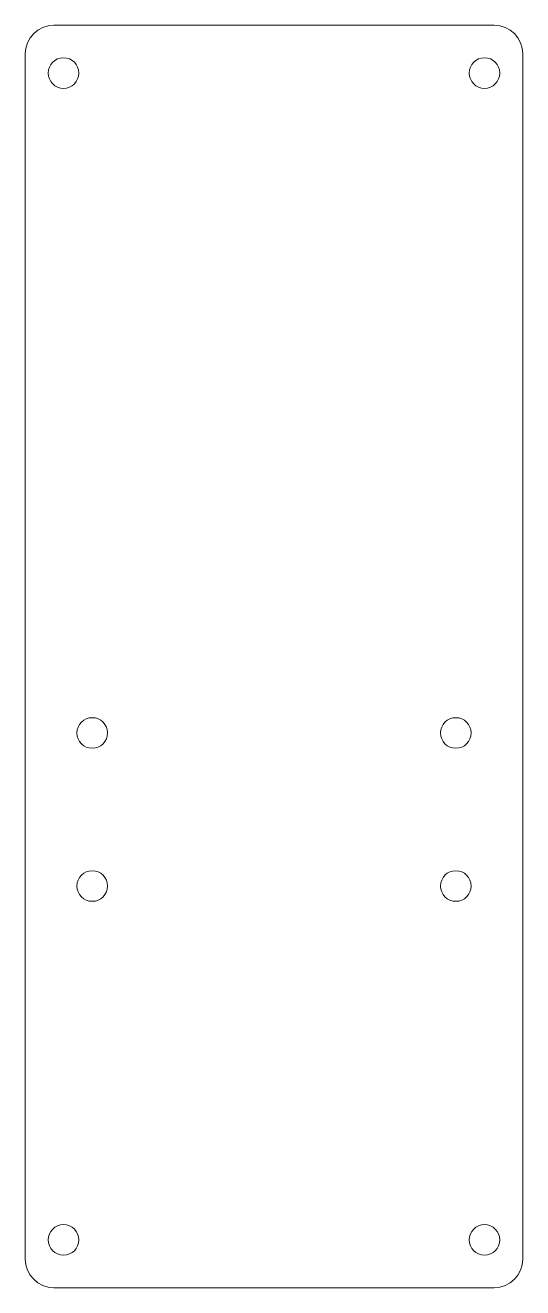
# Model space of a CAD drawing. Header units: millimetres. Extents: x 23 to 75, y -4 to 128.
import ezdxf

# ---------------------------------------------------------------- set-up
doc = ezdxf.new("R2010")
doc.units = ezdxf.units.MM

msp = doc.modelspace()

# ---------------------------------------------------------------- linework, layer by layer
at = {"color": 7, "linetype": 'Continuous', "lineweight": 15}
for p, q in [((72.21, 127.94), (26.21, 127.94)), ((23.21, 124.94), (23.21, -1.06)), ((75.21, -1.06), (75.21, 124.94)), ((26.21, -4.06), (72.21, -4.06))]:
    msp.add_line(p, q, dxfattribs=at)
for centre in [(27.21, 122.94), (71.21, 122.94), (30.21, 53.94), (68.21, 53.94), (30.21, 37.94), (68.21, 37.94), (27.21, 0.94), (71.21, 0.94)]:
    msp.add_circle(centre, 1.6, dxfattribs=at)
for centre, start, end in [((26.21, 124.94), 90, 180), ((72.21, 124.94), 0, 90), ((26.21, -1.06), 180, 270), ((72.21, -1.06), 270, 0)]:
    msp.add_arc(centre, 3, start, end, dxfattribs=at)

doc.saveas('drawing.dxf')
